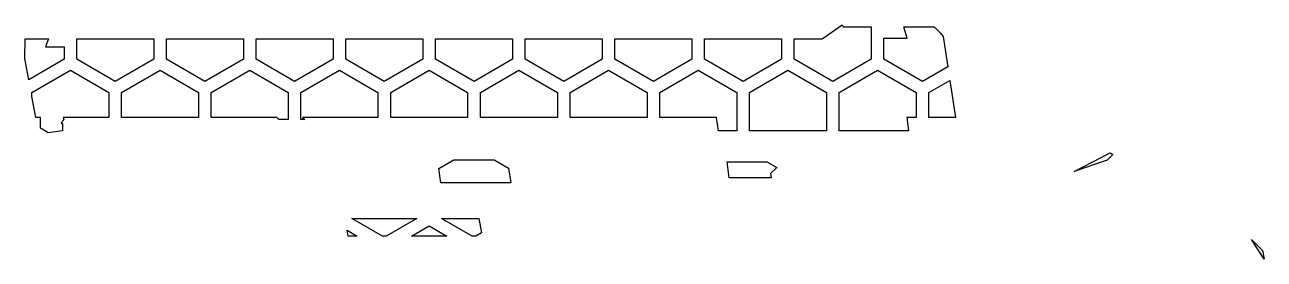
# Model space of a CAD drawing. Header units: millimetres. Extents: x 0.4 to 49.2, y 12.6 to 21.8.
import ezdxf

# ---------------------------------------------------------------- set-up
doc = ezdxf.new("R2010")
doc.units = ezdxf.units.MM

msp = doc.modelspace()

# ---------------------------------------------------------------- linework, layer by layer
for points in [[(30.725, 21.269), (31.818, 21.269), (32.613, 21.817), (32.652, 21.735), (33.756, 21.735), (33.756, 20.463), (32.24, 19.588), (30.725, 20.463), (30.725, 21.269)], [(35.169, 21.294), (35.044, 21.737), (36.238, 21.737), (36.489, 21.486), (36.59, 21.356), (36.772, 20.166), (35.771, 19.588), (34.256, 20.463), (34.256, 21.294), (35.169, 21.294)], [(0.429, 20.491), (0.444, 21.266), (1.357, 21.266), (1.248, 20.95), (1.976, 20.95), (1.976, 20.463), (0.586, 19.661), (0.429, 20.491)], [(5.507, 21.269), (5.507, 20.463), (3.991, 19.588), (2.476, 20.463), (2.476, 21.269), (5.507, 21.269)], [(9.038, 21.269), (9.038, 20.463), (7.523, 19.588), (6.007, 20.463), (6.007, 21.269), (9.038, 21.269)], [(12.569, 21.269), (12.569, 20.463), (11.054, 19.588), (9.538, 20.463), (9.538, 21.269), (12.569, 21.269)], [(13.069, 21.269), (16.1, 21.269), (16.1, 20.463), (14.585, 19.588), (13.069, 20.463), (13.069, 21.269)], [(19.631, 21.269), (19.631, 20.463), (18.116, 19.588), (16.6, 20.463), (16.6, 21.269), (19.631, 21.269)], [(20.131, 21.269), (23.162, 21.269), (23.162, 20.463), (21.647, 19.588), (20.131, 20.463), (20.131, 21.269)], [(26.694, 21.269), (26.694, 20.463), (25.178, 19.588), (23.662, 20.463), (23.662, 21.269), (26.694, 21.269)], [(30.225, 21.269), (30.225, 20.463), (28.709, 19.588), (27.194, 20.463), (27.194, 21.269), (30.225, 21.269)], [(1.945, 18.175), (1.962, 18.089), (1.867, 17.959), (1.914, 17.923), (1.914, 17.644), (1.344, 17.572), (1.047, 17.757), (1.047, 18.175), (0.867, 18.175), (0.71, 19.004), (0.71, 19.155), (2.226, 20.03), (3.741, 19.155), (3.741, 18.175), (1.945, 18.175)], [(4.241, 18.175), (4.241, 19.155), (5.757, 20.03), (7.273, 19.155), (7.273, 18.175), (4.241, 18.175)], [(10.43, 18.093), (10.348, 18.175), (7.773, 18.175), (7.773, 19.155), (9.288, 20.03), (10.804, 19.155), (10.804, 18.093), (10.43, 18.093)], [(11.304, 18.093), (11.304, 19.155), (12.819, 20.03), (14.335, 19.155), (14.335, 18.175), (11.368, 18.175), (11.45, 18.093), (11.304, 18.093)], [(14.835, 18.175), (14.835, 19.155), (16.35, 20.03), (17.866, 19.155), (17.866, 18.175), (14.835, 18.175)], [(18.366, 18.175), (18.366, 19.155), (19.881, 20.03), (21.397, 19.155), (21.397, 18.175), (18.366, 18.175)], [(21.897, 18.175), (21.897, 19.155), (23.412, 20.03), (24.928, 19.155), (24.928, 18.175), (21.897, 18.175)], [(27.742, 17.649), (27.663, 18.175), (25.428, 18.175), (25.428, 19.155), (26.944, 20.03), (28.459, 19.155), (28.459, 17.649), (27.742, 17.649)], [(28.959, 17.649), (28.959, 19.155), (30.475, 20.03), (31.99, 19.155), (31.99, 17.649), (28.959, 17.649)], [(35.154, 18.175), (35.226, 17.649), (32.49, 17.649), (32.49, 19.155), (34.006, 20.03), (35.521, 19.155), (35.521, 18.175), (35.154, 18.175)], [(37.076, 18.175), (36.021, 18.175), (36.021, 19.155), (36.853, 19.635), (37.076, 18.175)], [(43.042, 16.498), (41.743, 16.053), (43.167, 16.78), (43.27, 16.72), (43.042, 16.498)], [(16.735, 16.175), (17.323, 16.515), (18.908, 16.515), (19.479, 16.185), (19.56, 15.613), (16.804, 15.613), (16.735, 16.175)], [(28.079, 16.431), (29.647, 16.431), (30.042, 16.203), (29.795, 15.969), (29.815, 15.799), (28.167, 15.799), (28.079, 16.431)], [(15.863, 14.21), (14.658, 13.515), (14.511, 13.515), (13.307, 14.21), (15.863, 14.21)], [(18.304, 14.21), (18.407, 13.641), (18.189, 13.515), (18.042, 13.515), (16.838, 14.21), (18.304, 14.21)], [(13.118, 13.742), (13.511, 13.515), (13.155, 13.515), (13.118, 13.742)], [(15.658, 13.515), (16.35, 13.914), (17.042, 13.515), (15.658, 13.515)], [(48.734, 13.385), (49.163, 12.951), (49.228, 12.606), (48.734, 13.385)]]:
    msp.add_lwpolyline(points, close=True)

doc.saveas('drawing.dxf')
